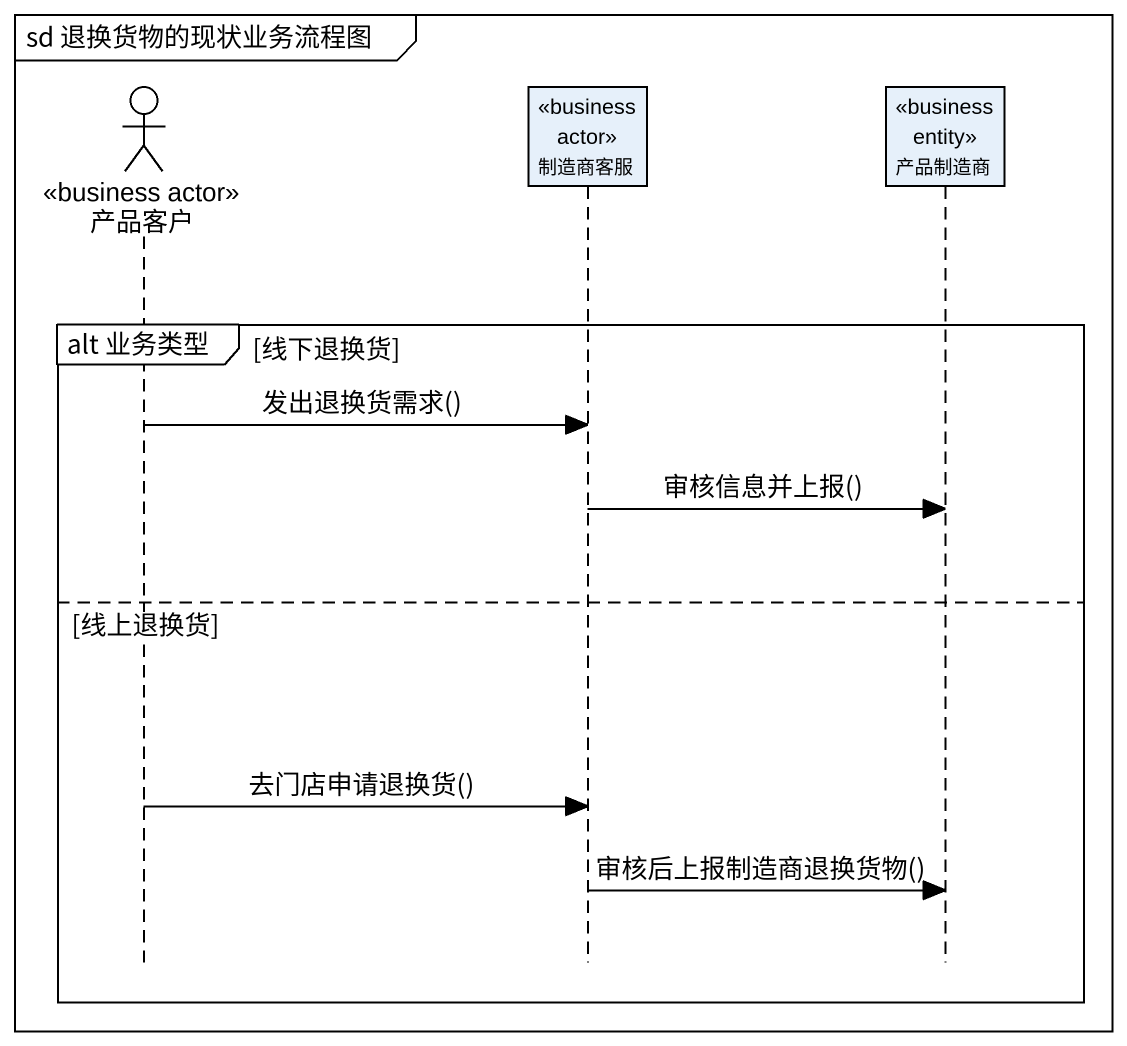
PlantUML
@startuml
mainframe sd 退换货物的现状业务流程图
hide footbox
actor 产品客户 <<business actor>>
participant 制造商客服 <<business actor>>
participant 产品制造商 <<business entity>>

group alt 业务类型 [线下退换货]
  产品客户 -> 制造商客服 : 发出退换货需求()
  制造商客服 -> 产品制造商 : 审核信息并上报()
else 线上退换货
  产品客户 -> 制造商客服 : 去门店申请退换货()
  制造商客服 -> 产品制造商 : 审核后上报制造商退换货物()
end
@enduml
